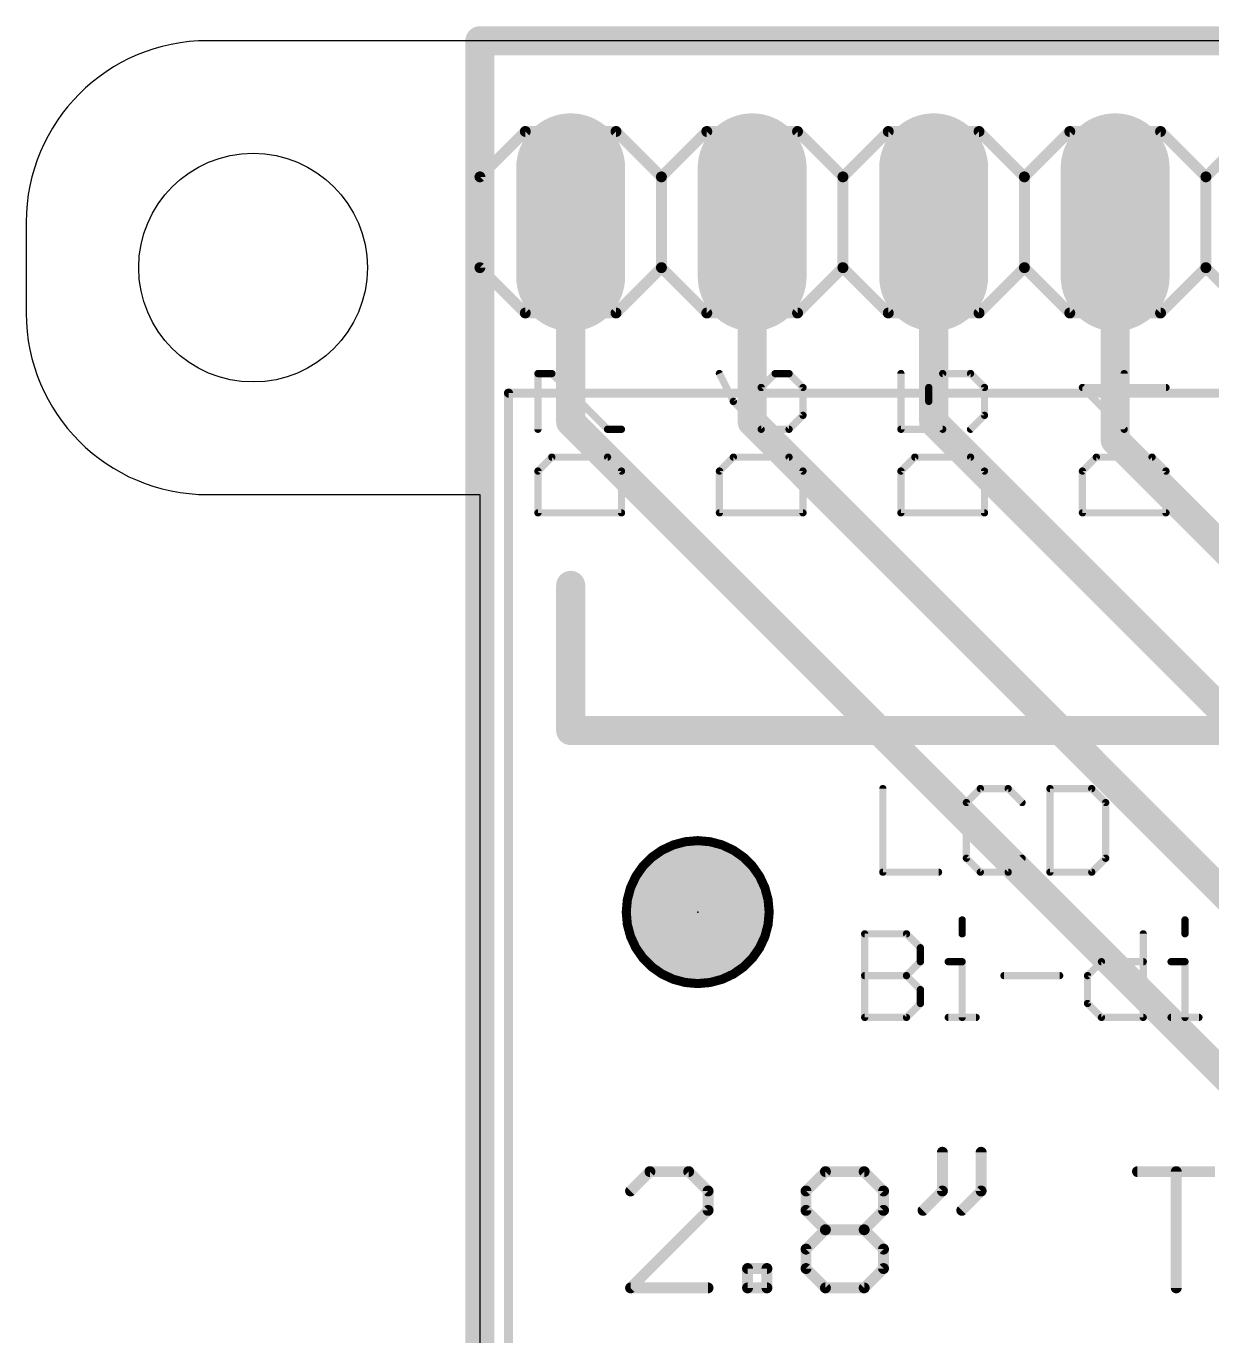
# Model space of a CAD drawing. Extents: x -31.8 to 31.8, y -40.8 to 40.8.
# Drawn here: x -31.75 to -15.16, y 22.52 to 40.84 of the extents above; entities that cross this region are included whole.
import ezdxf

# ---------------------------------------------------------------- set-up
doc = ezdxf.new("R2010")
doc.units = 0
for name, color, linetype in [('1', 12, 'CONTINUOUS'), ('17', 110, 'CONTINUOUS'), ('20', 53, 'CONTINUOUS'), ('21', 253, 'CONTINUOUS'), ('22', 253, 'CONTINUOUS'), ('23', 53, 'CONTINUOUS'), ('41', 12, 'CONTINUOUS'), ('51', 253, 'CONTINUOUS')]:
    doc.layers.add(name, color=color, linetype=linetype)

# ---------------------------------------------------------------- blocks, each defined once
blk = doc.blocks.new('RECT')
blk.add_solid([(-0.5, -0.5), (0.5, -0.5), (-0.5, 0.5), (0.5, 0.5)])
blk = doc.blocks.new('LONGP100')
at = {"const_width": 1}
blk.add_lwpolyline([(-0.5, 0), (0.5, 0)], dxfattribs=at)
at = {"const_width": 0.5}
for points in [[(-0.5, 0.25, 1), (-0.5, -0.25)], [(0.5, -0.25, 1), (0.5, 0.25)]]:
    blk.add_lwpolyline(points, format="xyb", dxfattribs=at)
blk = doc.blocks.new('PIE')
at = {"const_width": 0.5}
blk.add_lwpolyline([(0, -0.25, 1), (0, 0.25, 1), (0, -0.25)], format="xyb", dxfattribs=at)

msp = doc.modelspace()

# ---------------------------------------------------------------- linework, layer by layer
at = {"layer": '1', "const_width": 0.4064}
for points in [[(-25.4, 40.64), (-25.4, -40.64)], [(25.4, 40.64), (-25.4, 40.64)], [(-24.384, 38.1), (-24.13, 38.1)], [(-24.13, 37.846), (-24.384, 38.1)], [(-21.59, 35.306), (-21.59, 38.1)], [(-19.05, 35.306), (-19.05, 38.1)], [(-16.51, 35.052), (-16.51, 38.1)], [(-24.13, 35.306), (-24.13, 37.846)], [(-11.557, 22.733), (-24.13, 35.306)], [(-10.287, 24.003), (-21.59, 35.306)], [(-9.017, 25.273), (-19.05, 35.306)], [(-7.747, 26.289), (-16.51, 35.052)]]:
    msp.add_lwpolyline(points, dxfattribs=at)
at = {"layer": '1', "const_width": 0.2032}
for points in [[(-25.2984, 40.64, 1), (-25.5016, 40.64)], [(-25.4, 40.7416, 1), (-25.4, 40.5384)], [(-24.384, 38.2016, 1), (-24.384, 37.9984)], [(-24.3122, 38.1718, 1), (-24.4558, 38.0282)], [(-24.13, 37.9984, 1), (-24.13, 38.2016)], [(-21.4884, 38.1, 1), (-21.6916, 38.1)], [(-18.9484, 38.1, 1), (-19.1516, 38.1)], [(-16.4084, 38.1, 1), (-16.6116, 38.1)], [(-24.0284, 37.846, 1), (-24.2316, 37.846)], [(-24.2018, 37.7742, 1), (-24.0582, 37.9178)], [(-24.2316, 35.306, 1), (-24.0284, 35.306)], [(-24.0582, 35.3778, 1), (-24.2018, 35.2342)], [(-21.6916, 35.306, 1), (-21.4884, 35.306)], [(-21.5182, 35.3778, 1), (-21.6618, 35.2342)], [(-19.1516, 35.306, 1), (-18.9484, 35.306)], [(-18.9782, 35.3778, 1), (-19.1218, 35.2342)], [(-16.4382, 35.1238, 1), (-16.5818, 34.9802)], [(-16.6116, 35.052, 1), (-16.4084, 35.052)]]:
    msp.add_lwpolyline(points, format="xyb", dxfattribs=at)
at = {"layer": '20'}
for p, q in [((29.21, 40.64), (-29.21, 40.64)), ((-31.75, 38.1), (-31.75, 36.83)), ((-29.21, 34.29), (-25.4, 34.29)), ((-25.4, 34.29), (-25.4, -34.29))]:
    msp.add_line(p, q, dxfattribs=at)
msp.add_circle((-28.575, 37.465), 1.6, dxfattribs=at)
for centre, start, end in [((-29.21, 38.1), 90, 180), ((-29.21, 36.83), 180, 270)]:
    msp.add_arc(centre, 2.54, start, end, dxfattribs=at)
at = {"layer": '21'}
for points, const_width in [([(-25.4, 38.735), (-24.765, 39.37)], 0.1524), ([(-24.765, 39.37), (-23.495, 39.37)], 0.1524), ([(-22.86, 38.735), (-23.495, 39.37)], 0.1524), ([(-22.86, 38.735), (-22.225, 39.37)], 0.1524), ([(-22.225, 39.37), (-20.955, 39.37)], 0.1524), ([(-20.32, 38.735), (-20.955, 39.37)], 0.1524), ([(-20.32, 38.735), (-19.685, 39.37)], 0.1524), ([(-19.685, 39.37), (-18.415, 39.37)], 0.1524), ([(-18.415, 39.37), (-17.78, 38.735)], 0.1524), ([(-17.78, 38.735), (-17.145, 39.37)], 0.1524), ([(-17.145, 39.37), (-15.875, 39.37)], 0.1524), ([(-15.875, 39.37), (-15.24, 38.735)], 0.1524), ([(-15.24, 38.735), (-14.605, 39.37)], 0.1524), ([(-25.4, 37.465), (-25.4, 38.735)], 0.1524), ([(-22.86, 37.465), (-22.86, 38.735)], 0.1524), ([(-20.32, 37.465), (-20.32, 38.735)], 0.1524), ([(-17.78, 37.465), (-17.78, 38.735)], 0.1524), ([(-15.24, 37.465), (-15.24, 38.735)], 0.1524), ([(-24.765, 36.83), (-25.4, 37.465)], 0.1524), ([(-23.495, 36.83), (-22.86, 37.465)], 0.1524), ([(-22.225, 36.83), (-22.86, 37.465)], 0.1524), ([(-20.955, 36.83), (-20.32, 37.465)], 0.1524), ([(-19.685, 36.83), (-20.32, 37.465)], 0.1524), ([(-17.78, 37.465), (-18.415, 36.83)], 0.1524), ([(-17.145, 36.83), (-17.78, 37.465)], 0.1524), ([(-15.24, 37.465), (-15.875, 36.83)], 0.1524), ([(-14.605, 36.83), (-15.24, 37.465)], 0.1524), ([(-23.495, 36.83), (-24.765, 36.83)], 0.1524), ([(-20.955, 36.83), (-22.225, 36.83)], 0.1524), ([(-18.415, 36.83), (-19.685, 36.83)], 0.1524), ([(-15.875, 36.83), (-17.145, 36.83)], 0.1524), ([(-24.5882, 35.2034), (-24.5882, 35.983)], 0.1016), ([(-24.5882, 35.983), (-24.3933, 35.983)], 0.1016), ([(-24.3933, 35.983), (-23.6137, 35.2034)], 0.1016), ([(-22.0482, 35.983), (-21.8533, 35.5932)], 0.1016), ([(-21.2686, 35.983), (-21.4635, 35.7881)], 0.1016), ([(-21.0737, 35.983), (-21.2686, 35.983)], 0.1016), ([(-20.8788, 35.7881), (-21.0737, 35.983)], 0.1016), ([(-19.5082, 35.983), (-19.5082, 35.2034)], 0.1016), ([(-19.1184, 35.7881), (-18.9235, 35.983)], 0.1016), ([(-18.9235, 35.983), (-18.5337, 35.983)], 0.1016), ([(-18.5337, 35.983), (-18.3388, 35.7881)], 0.1016), ([(-16.3835, 35.2034), (-16.3835, 35.983)], 0.1016), ([(-21.4635, 35.7881), (-21.4635, 35.2034)], 0.1016), ([(-20.8788, 35.3983), (-20.8788, 35.7881)], 0.1016), ([(-19.1184, 35.5932), (-19.1184, 35.7881)], 0.1016), ([(-18.3388, 35.7881), (-18.3388, 35.3983)], 0.1016), ([(-15.7988, 35.7881), (-16.9682, 35.7881)], 0.1016), ([(-16.9682, 35.7881), (-16.3835, 35.2034)], 0.1016), ([(-21.8533, 35.5932), (-21.4635, 35.2034)], 0.1016), ([(-18.9235, 35.2034), (-19.1184, 35.5932)], 0.1016), ([(-21.0737, 35.2034), (-20.8788, 35.3983)], 0.1016), ([(-18.3388, 35.3983), (-18.5337, 35.2034)], 0.1016), ([(-23.6137, 35.2034), (-23.4188, 35.2034)], 0.1016), ([(-21.4635, 35.2034), (-21.0737, 35.2034)], 0.1016), ([(-19.5082, 35.2034), (-18.9235, 35.2034)], 0.1016), ([(-24.3933, 34.8136), (-24.5882, 34.6187)], 0.1016), ([(-23.6137, 34.8136), (-24.3933, 34.8136)], 0.1016), ([(-23.4188, 34.6187), (-23.6137, 34.8136)], 0.1016), ([(-21.8533, 34.8136), (-22.0482, 34.6187)], 0.1016), ([(-21.0737, 34.8136), (-21.8533, 34.8136)], 0.1016), ([(-20.8788, 34.6187), (-21.0737, 34.8136)], 0.1016), ([(-19.3133, 34.8136), (-19.5082, 34.6187)], 0.1016), ([(-18.5337, 34.8136), (-19.3133, 34.8136)], 0.1016), ([(-18.3388, 34.6187), (-18.5337, 34.8136)], 0.1016), ([(-16.7733, 34.8136), (-16.9682, 34.6187)], 0.1016), ([(-15.9937, 34.8136), (-16.7733, 34.8136)], 0.1016), ([(-15.7988, 34.6187), (-15.9937, 34.8136)], 0.1016), ([(-24.5882, 34.6187), (-24.5882, 34.034)], 0.1016), ([(-23.4188, 34.034), (-23.4188, 34.6187)], 0.1016), ([(-22.0482, 34.6187), (-22.0482, 34.034)], 0.1016), ([(-20.8788, 34.034), (-20.8788, 34.6187)], 0.1016), ([(-19.5082, 34.6187), (-19.5082, 34.034)], 0.1016), ([(-18.3388, 34.034), (-18.3388, 34.6187)], 0.1016), ([(-16.9682, 34.6187), (-16.9682, 34.034)], 0.1016), ([(-15.7988, 34.034), (-15.7988, 34.6187)], 0.1016), ([(-24.5882, 34.034), (-23.4188, 34.034)], 0.1016), ([(-22.0482, 34.034), (-20.8788, 34.034)], 0.1016), ([(-19.5082, 34.034), (-18.3388, 34.034)], 0.1016), ([(-16.9682, 34.034), (-15.7988, 34.034)], 0.1016), ([(-24.13, 33.02), (-24.13, 30.988)], 0.4064), ([(-24.13, 30.988), (-6.096, 30.988)], 0.4064), ([(-19.7612, 30.1762), (-19.7612, 29.0068)], 0.1016), ([(-18.3969, 30.1762), (-18.5918, 29.9813)], 0.1016), ([(-18.0071, 30.1762), (-18.3969, 30.1762)], 0.1016), ([(-17.8122, 29.9813), (-18.0071, 30.1762)], 0.1016), ([(-17.4224, 30.1762), (-17.4224, 29.0068)], 0.1016), ([(-16.8377, 30.1762), (-17.4224, 30.1762)], 0.1016), ([(-16.6428, 29.9813), (-16.8377, 30.1762)], 0.1016), ([(-18.5918, 29.9813), (-18.5918, 29.2017)], 0.1016), ([(-16.6428, 29.2017), (-16.6428, 29.9813)], 0.1016), ([(-18.5918, 29.2017), (-18.3969, 29.0068)], 0.1016), ([(-18.0071, 29.0068), (-17.8122, 29.2017)], 0.1016), ([(-16.8377, 29.0068), (-16.6428, 29.2017)], 0.1016), ([(-19.7612, 29.0068), (-18.9816, 29.0068)], 0.1016), ([(-18.3969, 29.0068), (-18.0071, 29.0068)], 0.1016), ([(-17.4224, 29.0068), (-16.8377, 29.0068)], 0.1016), ([(-18.6509, 28.3391), (-18.6509, 28.1442)], 0.1016), ([(-15.5325, 28.3391), (-15.5325, 28.1442)], 0.1016), ([(-20.0152, 26.9748), (-20.0152, 28.1442)], 0.1016), ([(-20.0152, 28.1442), (-19.4305, 28.1442)], 0.1016), ([(-19.4305, 28.1442), (-19.2356, 27.9493)], 0.1016), ([(-16.1172, 28.1442), (-16.1172, 26.9748)], 0.1016), ([(-19.2356, 27.9493), (-19.2356, 27.7544)], 0.1016), ([(-19.2356, 27.7544), (-19.4305, 27.5595)], 0.1016), ([(-18.8458, 27.7544), (-18.6509, 27.7544)], 0.1016), ([(-18.6509, 27.7544), (-18.6509, 26.9748)], 0.1016), ([(-16.8968, 27.5595), (-16.7019, 27.7544)], 0.1016), ([(-16.7019, 27.7544), (-16.1172, 27.7544)], 0.1016), ([(-15.7274, 27.7544), (-15.5325, 27.7544)], 0.1016), ([(-15.5325, 27.7544), (-15.5325, 26.9748)], 0.1016), ([(-20.0152, 27.5595), (-19.4305, 27.5595)], 0.1016), ([(-19.4305, 27.5595), (-19.2356, 27.3646)], 0.1016), ([(-18.0662, 27.5595), (-17.2866, 27.5595)], 0.1016), ([(-16.8968, 27.1697), (-16.8968, 27.5595)], 0.1016), ([(-19.2356, 27.3646), (-19.2356, 27.1697)], 0.1016), ([(-19.2356, 27.1697), (-19.4305, 26.9748)], 0.1016), ([(-16.7019, 26.9748), (-16.8968, 27.1697)], 0.1016), ([(-19.4305, 26.9748), (-20.0152, 26.9748)], 0.1016), ([(-18.8458, 26.9748), (-18.456, 26.9748)], 0.1016), ([(-16.1172, 26.9748), (-16.7019, 26.9748)], 0.1016), ([(-15.7274, 26.9748), (-15.3376, 26.9748)], 0.1016), ([(-18.9277, 25.0884), (-18.9277, 24.546)], 0.1524), ([(-18.3854, 25.0884), (-18.3854, 24.546)], 0.1524), ([(-23.0206, 24.8172), (-23.2918, 24.546)], 0.1524), ([(-22.4783, 24.8172), (-23.0206, 24.8172)], 0.1524), ([(-22.2071, 24.546), (-22.4783, 24.8172)], 0.1524), ([(-20.8361, 24.546), (-20.5649, 24.8172)], 0.1524), ([(-20.5649, 24.8172), (-20.0226, 24.8172)], 0.1524), ([(-20.0226, 24.8172), (-19.7514, 24.546)], 0.1524), ([(-16.1975, 24.8172), (-15.1128, 24.8172)], 0.1524), ([(-15.6551, 23.1902), (-15.6551, 24.8172)], 0.1524), ([(-22.2071, 24.2749), (-22.2071, 24.546)], 0.1524), ([(-20.8361, 24.2749), (-20.8361, 24.546)], 0.1524), ([(-19.7514, 24.546), (-19.7514, 24.2749)], 0.1524), ([(-18.9277, 24.546), (-19.1989, 24.2749)], 0.1524), ([(-18.3854, 24.546), (-18.6566, 24.2749)], 0.1524), ([(-23.2918, 23.1902), (-22.2071, 24.2749)], 0.1524), ([(-20.5649, 24.0037), (-20.8361, 24.2749)], 0.1524), ([(-19.7514, 24.2749), (-20.0226, 24.0037)], 0.1524), ([(-20.8361, 23.7325), (-20.5649, 24.0037)], 0.1524), ([(-20.5649, 24.0037), (-20.0226, 24.0037)], 0.1524), ([(-20.0226, 24.0037), (-19.7514, 23.7325)], 0.1524), ([(-20.8361, 23.4614), (-20.8361, 23.7325)], 0.1524), ([(-19.7514, 23.7325), (-19.7514, 23.4614)], 0.1524), ([(-21.6546, 23.1902), (-21.6546, 23.4614)], 0.1524), ([(-21.6546, 23.4614), (-21.3835, 23.4614)], 0.1524), ([(-21.3835, 23.4614), (-21.3835, 23.1902)], 0.1524), ([(-20.5649, 23.1902), (-20.8361, 23.4614)], 0.1524), ([(-19.7514, 23.4614), (-20.0226, 23.1902)], 0.1524), ([(-22.2071, 23.1902), (-23.2918, 23.1902)], 0.1524), ([(-21.3835, 23.1902), (-21.6546, 23.1902)], 0.1524), ([(-20.0226, 23.1902), (-20.5649, 23.1902)], 0.1524)]:
    msp.add_lwpolyline(points, dxfattribs=dict(at, const_width=const_width))
for points, const_width in [([(-24.765, 39.4081, 1), (-24.765, 39.3319)], 0.0762), ([(-24.7381, 39.3431, 1), (-24.7919, 39.3969)], 0.0762), ([(-23.4681, 39.3969, 1), (-23.5219, 39.3431)], 0.0762), ([(-23.495, 39.3319, 1), (-23.495, 39.4081)], 0.0762), ([(-22.225, 39.4081, 1), (-22.225, 39.3319)], 0.0762), ([(-22.1981, 39.3431, 1), (-22.2519, 39.3969)], 0.0762), ([(-20.9281, 39.3969, 1), (-20.9819, 39.3431)], 0.0762), ([(-20.955, 39.3319, 1), (-20.955, 39.4081)], 0.0762), ([(-19.685, 39.4081, 1), (-19.685, 39.3319)], 0.0762), ([(-19.6581, 39.3431, 1), (-19.7119, 39.3969)], 0.0762), ([(-18.3881, 39.3969, 1), (-18.4419, 39.3431)], 0.0762), ([(-18.415, 39.3319, 1), (-18.415, 39.4081)], 0.0762), ([(-17.145, 39.4081, 1), (-17.145, 39.3319)], 0.0762), ([(-17.1181, 39.3431, 1), (-17.1719, 39.3969)], 0.0762), ([(-15.8481, 39.3969, 1), (-15.9019, 39.3431)], 0.0762), ([(-15.875, 39.3319, 1), (-15.875, 39.4081)], 0.0762), ([(-25.3619, 38.735, 1), (-25.4381, 38.735)], 0.0762), ([(-25.4269, 38.7619, 1), (-25.3731, 38.7081)], 0.0762), ([(-22.8219, 38.735, 1), (-22.8981, 38.735)], 0.0762), ([(-22.8869, 38.7619, 1), (-22.8331, 38.7081)], 0.0762), ([(-22.8869, 38.7081, 1), (-22.8331, 38.7619)], 0.0762), ([(-20.2819, 38.735, 1), (-20.3581, 38.735)], 0.0762), ([(-20.3469, 38.7619, 1), (-20.2931, 38.7081)], 0.0762), ([(-20.3469, 38.7081, 1), (-20.2931, 38.7619)], 0.0762), ([(-17.7419, 38.735, 1), (-17.8181, 38.735)], 0.0762), ([(-17.8069, 38.7619, 1), (-17.7531, 38.7081)], 0.0762), ([(-17.8069, 38.7081, 1), (-17.7531, 38.7619)], 0.0762), ([(-15.2019, 38.735, 1), (-15.2781, 38.735)], 0.0762), ([(-15.2669, 38.7619, 1), (-15.2131, 38.7081)], 0.0762), ([(-15.2669, 38.7081, 1), (-15.2131, 38.7619)], 0.0762), ([(-25.4381, 37.465, 1), (-25.3619, 37.465)], 0.0762), ([(-25.3731, 37.4919, 1), (-25.4269, 37.4381)], 0.0762), ([(-22.8981, 37.465, 1), (-22.8219, 37.465)], 0.0762), ([(-22.8331, 37.4919, 1), (-22.8869, 37.4381)], 0.0762), ([(-22.8331, 37.4381, 1), (-22.8869, 37.4919)], 0.0762), ([(-20.3581, 37.465, 1), (-20.2819, 37.465)], 0.0762), ([(-20.2931, 37.4919, 1), (-20.3469, 37.4381)], 0.0762), ([(-20.2931, 37.4381, 1), (-20.3469, 37.4919)], 0.0762), ([(-17.8181, 37.465, 1), (-17.7419, 37.465)], 0.0762), ([(-17.7531, 37.4919, 1), (-17.8069, 37.4381)], 0.0762), ([(-17.7531, 37.4381, 1), (-17.8069, 37.4919)], 0.0762), ([(-15.2781, 37.465, 1), (-15.2019, 37.465)], 0.0762), ([(-15.2131, 37.4919, 1), (-15.2669, 37.4381)], 0.0762), ([(-15.2131, 37.4381, 1), (-15.2669, 37.4919)], 0.0762), ([(-24.765, 36.8681, 1), (-24.765, 36.7919)], 0.0762), ([(-24.7919, 36.8031, 1), (-24.7381, 36.8569)], 0.0762), ([(-23.5219, 36.8569, 1), (-23.4681, 36.8031)], 0.0762), ([(-23.495, 36.7919, 1), (-23.495, 36.8681)], 0.0762), ([(-22.225, 36.8681, 1), (-22.225, 36.7919)], 0.0762), ([(-22.2519, 36.8031, 1), (-22.1981, 36.8569)], 0.0762), ([(-20.9819, 36.8569, 1), (-20.9281, 36.8031)], 0.0762), ([(-20.955, 36.7919, 1), (-20.955, 36.8681)], 0.0762), ([(-19.685, 36.8681, 1), (-19.685, 36.7919)], 0.0762), ([(-19.7119, 36.8031, 1), (-19.6581, 36.8569)], 0.0762), ([(-18.4419, 36.8569, 1), (-18.3881, 36.8031)], 0.0762), ([(-18.415, 36.7919, 1), (-18.415, 36.8681)], 0.0762), ([(-17.145, 36.8681, 1), (-17.145, 36.7919)], 0.0762), ([(-17.1719, 36.8031, 1), (-17.1181, 36.8569)], 0.0762), ([(-15.9019, 36.8569, 1), (-15.8481, 36.8031)], 0.0762), ([(-15.875, 36.7919, 1), (-15.875, 36.8681)], 0.0762), ([(-24.5628, 35.983, 1), (-24.6136, 35.983)], 0.0508), ([(-24.5882, 36.0084, 1), (-24.5882, 35.9576)], 0.0508), ([(-24.3753, 36.001, 1), (-24.4113, 35.965)], 0.0508), ([(-24.3933, 35.9576, 1), (-24.3933, 36.0084)], 0.0508), ([(-22.0255, 35.9944, 1), (-22.0709, 35.9716)], 0.0508), ([(-21.2686, 36.0084, 1), (-21.2686, 35.9576)], 0.0508), ([(-21.2506, 35.965, 1), (-21.2866, 36.001)], 0.0508), ([(-21.0557, 36.001, 1), (-21.0917, 35.965)], 0.0508), ([(-21.0737, 35.9576, 1), (-21.0737, 36.0084)], 0.0508), ([(-19.4828, 35.983, 1), (-19.5336, 35.983)], 0.0508), ([(-18.9235, 36.0084, 1), (-18.9235, 35.9576)], 0.0508), ([(-18.9055, 35.965, 1), (-18.9415, 36.001)], 0.0508), ([(-18.5157, 36.001, 1), (-18.5517, 35.965)], 0.0508), ([(-18.5337, 35.9576, 1), (-18.5337, 36.0084)], 0.0508), ([(-16.3581, 35.983, 1), (-16.4089, 35.983)], 0.0508), ([(-21.4815, 35.8061, 1), (-21.4455, 35.7701)], 0.0508), ([(-21.4381, 35.7881, 1), (-21.4889, 35.7881)], 0.0508), ([(-20.8534, 35.7881, 1), (-20.9042, 35.7881)], 0.0508), ([(-20.8968, 35.7701, 1), (-20.8608, 35.8061)], 0.0508), ([(-19.1364, 35.8061, 1), (-19.1004, 35.7701)], 0.0508), ([(-19.093, 35.7881, 1), (-19.1438, 35.7881)], 0.0508), ([(-18.3134, 35.7881, 1), (-18.3642, 35.7881)], 0.0508), ([(-18.3568, 35.7701, 1), (-18.3208, 35.8061)], 0.0508), ([(-16.9502, 35.8061, 1), (-16.9862, 35.7701)], 0.0508), ([(-16.9682, 35.8135, 1), (-16.9682, 35.7627)], 0.0508), ([(-15.7988, 35.7627, 1), (-15.7988, 35.8135)], 0.0508), ([(-21.8353, 35.6112, 1), (-21.8713, 35.5752)], 0.0508), ([(-21.876, 35.5818, 1), (-21.8306, 35.6046)], 0.0508), ([(-19.0957, 35.6046, 1), (-19.1411, 35.5818)], 0.0508), ([(-19.1438, 35.5932, 1), (-19.093, 35.5932)], 0.0508), ([(-20.9042, 35.3983, 1), (-20.8534, 35.3983)], 0.0508), ([(-20.8608, 35.3803, 1), (-20.8968, 35.4163)], 0.0508), ([(-18.3642, 35.3983, 1), (-18.3134, 35.3983)], 0.0508), ([(-18.3208, 35.3803, 1), (-18.3568, 35.4163)], 0.0508), ([(-24.6136, 35.2034, 1), (-24.5628, 35.2034)], 0.0508), ([(-23.6137, 35.2288, 1), (-23.6137, 35.178)], 0.0508), ([(-23.6317, 35.1854, 1), (-23.5957, 35.2214)], 0.0508), ([(-23.4188, 35.178, 1), (-23.4188, 35.2288)], 0.0508), ([(-21.4635, 35.2288, 1), (-21.4635, 35.178)], 0.0508), ([(-21.4889, 35.2034, 1), (-21.4381, 35.2034)], 0.0508), ([(-21.4815, 35.1854, 1), (-21.4455, 35.2214)], 0.0508), ([(-21.0917, 35.2214, 1), (-21.0557, 35.1854)], 0.0508), ([(-21.0737, 35.178, 1), (-21.0737, 35.2288)], 0.0508), ([(-19.5082, 35.2288, 1), (-19.5082, 35.178)], 0.0508), ([(-19.5336, 35.2034, 1), (-19.4828, 35.2034)], 0.0508), ([(-18.9462, 35.192, 1), (-18.9008, 35.2148)], 0.0508), ([(-18.9235, 35.178, 1), (-18.9235, 35.2288)], 0.0508), ([(-18.5517, 35.2214, 1), (-18.5157, 35.1854)], 0.0508), ([(-16.4089, 35.2034, 1), (-16.3581, 35.2034)], 0.0508), ([(-16.4015, 35.1854, 1), (-16.3655, 35.2214)], 0.0508), ([(-24.3933, 34.839, 1), (-24.3933, 34.7882)], 0.0508), ([(-24.3753, 34.7956, 1), (-24.4113, 34.8316)], 0.0508), ([(-23.5957, 34.8316, 1), (-23.6317, 34.7956)], 0.0508), ([(-23.6137, 34.7882, 1), (-23.6137, 34.839)], 0.0508), ([(-21.8533, 34.839, 1), (-21.8533, 34.7882)], 0.0508), ([(-21.8353, 34.7956, 1), (-21.8713, 34.8316)], 0.0508), ([(-21.0557, 34.8316, 1), (-21.0917, 34.7956)], 0.0508), ([(-21.0737, 34.7882, 1), (-21.0737, 34.839)], 0.0508), ([(-19.3133, 34.839, 1), (-19.3133, 34.7882)], 0.0508), ([(-19.2953, 34.7956, 1), (-19.3313, 34.8316)], 0.0508), ([(-18.5157, 34.8316, 1), (-18.5517, 34.7956)], 0.0508), ([(-18.5337, 34.7882, 1), (-18.5337, 34.839)], 0.0508), ([(-16.7733, 34.839, 1), (-16.7733, 34.7882)], 0.0508), ([(-16.7553, 34.7956, 1), (-16.7913, 34.8316)], 0.0508), ([(-15.9757, 34.8316, 1), (-16.0117, 34.7956)], 0.0508), ([(-15.9937, 34.7882, 1), (-15.9937, 34.839)], 0.0508), ([(-24.6062, 34.6367, 1), (-24.5702, 34.6007)], 0.0508), ([(-24.5628, 34.6187, 1), (-24.6136, 34.6187)], 0.0508), ([(-23.3934, 34.6187, 1), (-23.4442, 34.6187)], 0.0508), ([(-23.4368, 34.6007, 1), (-23.4008, 34.6367)], 0.0508), ([(-22.0662, 34.6367, 1), (-22.0302, 34.6007)], 0.0508), ([(-22.0228, 34.6187, 1), (-22.0736, 34.6187)], 0.0508), ([(-20.8534, 34.6187, 1), (-20.9042, 34.6187)], 0.0508), ([(-20.8968, 34.6007, 1), (-20.8608, 34.6367)], 0.0508), ([(-19.5262, 34.6367, 1), (-19.4902, 34.6007)], 0.0508), ([(-19.4828, 34.6187, 1), (-19.5336, 34.6187)], 0.0508), ([(-18.3134, 34.6187, 1), (-18.3642, 34.6187)], 0.0508), ([(-18.3568, 34.6007, 1), (-18.3208, 34.6367)], 0.0508), ([(-16.9862, 34.6367, 1), (-16.9502, 34.6007)], 0.0508), ([(-16.9428, 34.6187, 1), (-16.9936, 34.6187)], 0.0508), ([(-15.7734, 34.6187, 1), (-15.8242, 34.6187)], 0.0508), ([(-15.8168, 34.6007, 1), (-15.7808, 34.6367)], 0.0508), ([(-24.5882, 34.0594, 1), (-24.5882, 34.0086)], 0.0508), ([(-23.4188, 34.0086, 1), (-23.4188, 34.0594)], 0.0508), ([(-22.0482, 34.0594, 1), (-22.0482, 34.0086)], 0.0508), ([(-20.8788, 34.0086, 1), (-20.8788, 34.0594)], 0.0508), ([(-19.5082, 34.0594, 1), (-19.5082, 34.0086)], 0.0508), ([(-18.3388, 34.0086, 1), (-18.3388, 34.0594)], 0.0508), ([(-16.9682, 34.0594, 1), (-16.9682, 34.0086)], 0.0508), ([(-15.7988, 34.0086, 1), (-15.7988, 34.0594)], 0.0508), ([(-24.6136, 34.034, 1), (-24.5628, 34.034)], 0.0508), ([(-23.4442, 34.034, 1), (-23.3934, 34.034)], 0.0508), ([(-22.0736, 34.034, 1), (-22.0228, 34.034)], 0.0508), ([(-20.9042, 34.034, 1), (-20.8534, 34.034)], 0.0508), ([(-19.5336, 34.034, 1), (-19.4828, 34.034)], 0.0508), ([(-18.3642, 34.034, 1), (-18.3134, 34.034)], 0.0508), ([(-16.9936, 34.034, 1), (-16.9428, 34.034)], 0.0508), ([(-15.8242, 34.034, 1), (-15.7734, 34.034)], 0.0508), ([(-24.0284, 33.02, 1), (-24.2316, 33.02)], 0.2032), ([(-24.13, 31.0896, 1), (-24.13, 30.8864)], 0.2032), ([(-24.2316, 30.988, 1), (-24.0284, 30.988)], 0.2032), ([(-19.7358, 30.1762, 1), (-19.7866, 30.1762)], 0.0508), ([(-18.3969, 30.2016, 1), (-18.3969, 30.1508)], 0.0508), ([(-18.3789, 30.1582, 1), (-18.4149, 30.1942)], 0.0508), ([(-17.9891, 30.1942, 1), (-18.0251, 30.1582)], 0.0508), ([(-18.0071, 30.1508, 1), (-18.0071, 30.2016)], 0.0508), ([(-17.397, 30.1762, 1), (-17.4478, 30.1762)], 0.0508), ([(-17.4224, 30.2016, 1), (-17.4224, 30.1508)], 0.0508), ([(-16.8197, 30.1942, 1), (-16.8557, 30.1582)], 0.0508), ([(-16.8377, 30.1508, 1), (-16.8377, 30.2016)], 0.0508), ([(-18.6098, 29.9993, 1), (-18.5738, 29.9633)], 0.0508), ([(-18.5664, 29.9813, 1), (-18.6172, 29.9813)], 0.0508), ([(-17.8302, 29.9633, 1), (-17.7942, 29.9993)], 0.0508), ([(-16.6174, 29.9813, 1), (-16.6682, 29.9813)], 0.0508), ([(-16.6608, 29.9633, 1), (-16.6248, 29.9993)], 0.0508), ([(-18.5738, 29.2197, 1), (-18.6098, 29.1837)], 0.0508), ([(-18.6172, 29.2017, 1), (-18.5664, 29.2017)], 0.0508), ([(-17.7942, 29.1837, 1), (-17.8302, 29.2197)], 0.0508), ([(-16.6682, 29.2017, 1), (-16.6174, 29.2017)], 0.0508), ([(-16.6248, 29.1837, 1), (-16.6608, 29.2197)], 0.0508), ([(-19.7612, 29.0322, 1), (-19.7612, 28.9814)], 0.0508), ([(-19.7866, 29.0068, 1), (-19.7358, 29.0068)], 0.0508), ([(-18.9816, 28.9814, 1), (-18.9816, 29.0322)], 0.0508), ([(-18.3969, 29.0322, 1), (-18.3969, 28.9814)], 0.0508), ([(-18.4149, 28.9888, 1), (-18.3789, 29.0248)], 0.0508), ([(-18.0251, 29.0248, 1), (-17.9891, 28.9888)], 0.0508), ([(-18.0071, 28.9814, 1), (-18.0071, 29.0322)], 0.0508), ([(-17.4224, 29.0322, 1), (-17.4224, 28.9814)], 0.0508), ([(-17.4478, 29.0068, 1), (-17.397, 29.0068)], 0.0508), ([(-16.8557, 29.0248, 1), (-16.8197, 28.9888)], 0.0508), ([(-16.8377, 28.9814, 1), (-16.8377, 29.0322)], 0.0508), ([(-18.6255, 28.3391, 1), (-18.6763, 28.3391)], 0.0508), ([(-15.5071, 28.3391, 1), (-15.5579, 28.3391)], 0.0508), ([(-19.9898, 28.1442, 1), (-20.0406, 28.1442)], 0.0508), ([(-20.0152, 28.1696, 1), (-20.0152, 28.1188)], 0.0508), ([(-19.4125, 28.1622, 1), (-19.4485, 28.1262)], 0.0508), ([(-19.4305, 28.1188, 1), (-19.4305, 28.1696)], 0.0508), ([(-18.6763, 28.1442, 1), (-18.6255, 28.1442)], 0.0508), ([(-16.0918, 28.1442, 1), (-16.1426, 28.1442)], 0.0508), ([(-15.5579, 28.1442, 1), (-15.5071, 28.1442)], 0.0508), ([(-19.2102, 27.9493, 1), (-19.261, 27.9493)], 0.0508), ([(-19.2536, 27.9313, 1), (-19.2176, 27.9673)], 0.0508), ([(-19.261, 27.7544, 1), (-19.2102, 27.7544)], 0.0508), ([(-19.2176, 27.7364, 1), (-19.2536, 27.7724)], 0.0508), ([(-18.8458, 27.7798, 1), (-18.8458, 27.729)], 0.0508), ([(-18.6255, 27.7544, 1), (-18.6763, 27.7544)], 0.0508), ([(-18.6509, 27.729, 1), (-18.6509, 27.7798)], 0.0508), ([(-16.7019, 27.7798, 1), (-16.7019, 27.729)], 0.0508), ([(-16.684, 27.7364, 1), (-16.7199, 27.7724)], 0.0508), ([(-16.1172, 27.729, 1), (-16.1172, 27.7798)], 0.0508), ([(-15.7274, 27.7798, 1), (-15.7274, 27.729)], 0.0508), ([(-15.5071, 27.7544, 1), (-15.5579, 27.7544)], 0.0508), ([(-15.5325, 27.729, 1), (-15.5325, 27.7798)], 0.0508), ([(-20.0152, 27.5849, 1), (-20.0152, 27.5341)], 0.0508), ([(-19.4125, 27.5775, 1), (-19.4485, 27.5415)], 0.0508), ([(-19.4485, 27.5775, 1), (-19.4125, 27.5415)], 0.0508), ([(-19.4305, 27.5341, 1), (-19.4305, 27.5849)], 0.0508), ([(-18.0662, 27.5849, 1), (-18.0662, 27.5341)], 0.0508), ([(-17.2866, 27.5341, 1), (-17.2866, 27.5849)], 0.0508), ([(-16.9148, 27.5775, 1), (-16.8788, 27.5415)], 0.0508), ([(-16.8714, 27.5595, 1), (-16.9222, 27.5595)], 0.0508), ([(-19.2102, 27.3646, 1), (-19.261, 27.3646)], 0.0508), ([(-19.2536, 27.3466, 1), (-19.2176, 27.3826)], 0.0508), ([(-19.261, 27.1697, 1), (-19.2102, 27.1697)], 0.0508), ([(-19.2176, 27.1517, 1), (-19.2536, 27.1877)], 0.0508), ([(-16.8788, 27.1877, 1), (-16.9148, 27.1517)], 0.0508), ([(-16.9222, 27.1697, 1), (-16.8714, 27.1697)], 0.0508), ([(-20.0152, 27.0002, 1), (-20.0152, 26.9494)], 0.0508), ([(-20.0406, 26.9748, 1), (-19.9898, 26.9748)], 0.0508), ([(-19.4485, 26.9928, 1), (-19.4125, 26.9568)], 0.0508), ([(-19.4305, 26.9494, 1), (-19.4305, 27.0002)], 0.0508), ([(-18.8458, 27.0002, 1), (-18.8458, 26.9494)], 0.0508), ([(-18.6763, 26.9748, 1), (-18.6255, 26.9748)], 0.0508), ([(-18.456, 26.9494, 1), (-18.456, 27.0002)], 0.0508), ([(-16.7019, 27.0002, 1), (-16.7019, 26.9494)], 0.0508), ([(-16.7199, 26.9568, 1), (-16.684, 26.9928)], 0.0508), ([(-16.1426, 26.9748, 1), (-16.0918, 26.9748)], 0.0508), ([(-16.1172, 26.9494, 1), (-16.1172, 27.0002)], 0.0508), ([(-15.7274, 27.0002, 1), (-15.7274, 26.9494)], 0.0508), ([(-15.5579, 26.9748, 1), (-15.5071, 26.9748)], 0.0508), ([(-15.3376, 26.9494, 1), (-15.3376, 27.0002)], 0.0508), ([(-18.8896, 25.0884, 1), (-18.9658, 25.0884)], 0.0762), ([(-18.3473, 25.0884, 1), (-18.4235, 25.0884)], 0.0762), ([(-23.0206, 24.8553, 1), (-23.0206, 24.7791)], 0.0762), ([(-22.9937, 24.7902, 1), (-23.0476, 24.8441)], 0.0762), ([(-22.4514, 24.8441, 1), (-22.5052, 24.7902)], 0.0762), ([(-22.4783, 24.7791, 1), (-22.4783, 24.8553)], 0.0762), ([(-20.5649, 24.8553, 1), (-20.5649, 24.7791)], 0.0762), ([(-20.538, 24.7902, 1), (-20.5918, 24.8441)], 0.0762), ([(-19.9956, 24.8441, 1), (-20.0495, 24.7902)], 0.0762), ([(-20.0226, 24.7791, 1), (-20.0226, 24.8553)], 0.0762), ([(-16.1975, 24.8553, 1), (-16.1975, 24.7791)], 0.0762), ([(-15.617, 24.8172, 1), (-15.6932, 24.8172)], 0.0762), ([(-23.3187, 24.573, 1), (-23.2649, 24.5191)], 0.0762), ([(-22.169, 24.546, 1), (-22.2452, 24.546)], 0.0762), ([(-22.2341, 24.5191, 1), (-22.1802, 24.573)], 0.0762), ([(-20.798, 24.546, 1), (-20.8742, 24.546)], 0.0762), ([(-20.863, 24.573, 1), (-20.8091, 24.5191)], 0.0762), ([(-19.7133, 24.546, 1), (-19.7895, 24.546)], 0.0762), ([(-19.7783, 24.5191, 1), (-19.7245, 24.573)], 0.0762), ([(-18.9658, 24.546, 1), (-18.8896, 24.546)], 0.0762), ([(-18.9008, 24.5191, 1), (-18.9547, 24.573)], 0.0762), ([(-18.4235, 24.546, 1), (-18.3473, 24.546)], 0.0762), ([(-18.3585, 24.5191, 1), (-18.4124, 24.573)], 0.0762), ([(-22.2452, 24.2749, 1), (-22.169, 24.2749)], 0.0762), ([(-22.1802, 24.2479, 1), (-22.2341, 24.3018)], 0.0762), ([(-20.8091, 24.3018, 1), (-20.863, 24.2479)], 0.0762), ([(-20.8742, 24.2749, 1), (-20.798, 24.2749)], 0.0762), ([(-19.7895, 24.2749, 1), (-19.7133, 24.2749)], 0.0762), ([(-19.7245, 24.2479, 1), (-19.7783, 24.3018)], 0.0762), ([(-19.2259, 24.3018, 1), (-19.172, 24.2479)], 0.0762), ([(-18.6835, 24.3018, 1), (-18.6296, 24.2479)], 0.0762), ([(-20.5649, 24.0418, 1), (-20.5649, 23.9656)], 0.0762), ([(-20.538, 23.9768, 1), (-20.5918, 24.0306)], 0.0762), ([(-20.5918, 23.9768, 1), (-20.538, 24.0306)], 0.0762), ([(-19.9956, 24.0306, 1), (-20.0495, 23.9768)], 0.0762), ([(-20.0495, 24.0306, 1), (-19.9956, 23.9768)], 0.0762), ([(-20.0226, 23.9656, 1), (-20.0226, 24.0418)], 0.0762), ([(-20.798, 23.7325, 1), (-20.8742, 23.7325)], 0.0762), ([(-20.863, 23.7595, 1), (-20.8091, 23.7056)], 0.0762), ([(-19.7133, 23.7325, 1), (-19.7895, 23.7325)], 0.0762), ([(-19.7783, 23.7056, 1), (-19.7245, 23.7595)], 0.0762), ([(-21.6165, 23.4614, 1), (-21.6927, 23.4614)], 0.0762), ([(-21.6546, 23.4995, 1), (-21.6546, 23.4233)], 0.0762), ([(-21.3454, 23.4614, 1), (-21.4216, 23.4614)], 0.0762), ([(-21.3835, 23.4233, 1), (-21.3835, 23.4995)], 0.0762), ([(-20.8091, 23.4883, 1), (-20.863, 23.4344)], 0.0762), ([(-20.8742, 23.4614, 1), (-20.798, 23.4614)], 0.0762), ([(-19.7895, 23.4614, 1), (-19.7133, 23.4614)], 0.0762), ([(-19.7245, 23.4344, 1), (-19.7783, 23.4883)], 0.0762), ([(-23.2918, 23.2283, 1), (-23.2918, 23.1521)], 0.0762), ([(-23.3187, 23.2171, 1), (-23.2649, 23.1633)], 0.0762), ([(-22.2071, 23.1521, 1), (-22.2071, 23.2283)], 0.0762), ([(-21.6546, 23.2283, 1), (-21.6546, 23.1521)], 0.0762), ([(-21.6927, 23.1902, 1), (-21.6165, 23.1902)], 0.0762), ([(-21.4216, 23.1902, 1), (-21.3454, 23.1902)], 0.0762), ([(-21.3835, 23.1521, 1), (-21.3835, 23.2283)], 0.0762), ([(-20.5649, 23.2283, 1), (-20.5649, 23.1521)], 0.0762), ([(-20.5918, 23.1633, 1), (-20.538, 23.2171)], 0.0762), ([(-20.0495, 23.2171, 1), (-19.9956, 23.1633)], 0.0762), ([(-20.0226, 23.1521, 1), (-20.0226, 23.2283)], 0.0762), ([(-15.6932, 23.1902, 1), (-15.617, 23.1902)], 0.0762)]:
    msp.add_lwpolyline(points, format="xyb", dxfattribs=dict(at, const_width=const_width))
at = {"layer": '22', "const_width": 0.0635}
for points in [[(-25, 35.7418, 1), (-25, 35.6782)], [(-24.9683, 35.71, 1), (-25.0317, 35.71)]]:
    msp.add_lwpolyline(points, format="xyb", dxfattribs=at)
at = {"layer": '22', "const_width": 0.127}
for points in [[(25, 35.71), (-25, 35.71)], [(-25, 35.71), (-25, -34.29)]]:
    msp.add_lwpolyline(points, dxfattribs=at)
at = {"layer": '23'}
msp.add_point((-22.352, 28.448), dxfattribs=at)
at = {"layer": '41', "const_width": 0.127}
for points in [[(-22.352, 29.448), (-22.5256, 29.4328)], [(-22.1784, 29.4328), (-22.352, 29.448)], [(-22.852, 29.314), (-22.9948, 29.214)], [(-22.694, 29.3877), (-22.852, 29.314)], [(-22.8027, 29.337), (-21.9013, 29.337)], [(-22.5256, 29.4328), (-22.694, 29.3877)], [(-22.01, 29.3877), (-22.1784, 29.4328)], [(-21.852, 29.314), (-22.01, 29.3877)], [(-21.7092, 29.214), (-21.852, 29.314)], [(-23.118, 29.0908), (-23.218, 28.948)], [(-23.1235, 29.083), (-21.5805, 29.083)], [(-22.9948, 29.214), (-23.118, 29.0908)], [(-22.9988, 29.21), (-21.7052, 29.21)], [(-21.586, 29.0908), (-21.7092, 29.214)], [(-21.486, 28.948), (-21.586, 29.0908)], [(-23.218, 28.948), (-23.2917, 28.79)], [(-23.2124, 28.956), (-21.4916, 28.956)], [(-21.4123, 28.79), (-21.486, 28.948)], [(-23.2917, 28.79), (-23.3368, 28.6216)], [(-23.2735, 28.829), (-21.4305, 28.829)], [(-21.3672, 28.6216), (-21.4123, 28.79)], [(-23.3368, 28.6216), (-23.352, 28.448)], [(-23.3409, 28.575), (-21.3631, 28.575)], [(-23.3153, 28.702), (-21.3887, 28.702)], [(-21.352, 28.448), (-21.3672, 28.6216)], [(-23.352, 28.448), (-23.3368, 28.2744)], [(-23.352, 28.448), (-21.352, 28.448)], [(-21.3672, 28.2744), (-21.352, 28.448)], [(-23.3409, 28.321), (-21.3631, 28.321)], [(-23.3368, 28.2744), (-23.2917, 28.106)], [(-23.3153, 28.194), (-21.3887, 28.194)], [(-21.4123, 28.106), (-21.3672, 28.2744)], [(-23.2917, 28.106), (-23.218, 27.948)], [(-23.2735, 28.067), (-21.4305, 28.067)], [(-21.486, 27.948), (-21.4123, 28.106)], [(-23.218, 27.948), (-23.118, 27.8052)], [(-23.2124, 27.94), (-21.4916, 27.94)], [(-23.1235, 27.813), (-21.5805, 27.813)], [(-23.118, 27.8052), (-22.9948, 27.682)], [(-21.7092, 27.682), (-21.586, 27.8052)], [(-21.586, 27.8052), (-21.486, 27.948)], [(-22.9988, 27.686), (-21.7052, 27.686)], [(-22.9948, 27.682), (-22.852, 27.582)], [(-21.852, 27.582), (-21.7092, 27.682)], [(-22.852, 27.582), (-22.694, 27.5083)], [(-22.8027, 27.559), (-21.9013, 27.559)], [(-22.694, 27.5083), (-22.5256, 27.4632)], [(-22.5256, 27.4632), (-22.352, 27.448)], [(-22.352, 27.448), (-22.1784, 27.4632)], [(-22.1784, 27.4632), (-22.01, 27.5083)], [(-22.01, 27.5083), (-21.852, 27.582)]]:
    msp.add_lwpolyline(points, dxfattribs=at)
at = {"layer": '41', "const_width": 0.0635}
for points in [[(-22.3492, 29.4796, 1), (-22.3548, 29.4164)], [(-22.3492, 29.4164, 1), (-22.3548, 29.4796)], [(-22.8654, 29.3428, 1), (-22.8386, 29.2852)], [(-22.8338, 29.288, 1), (-22.8702, 29.34)], [(-22.8027, 29.3687, 1), (-22.8027, 29.3053)], [(-22.7022, 29.4184, 1), (-22.6858, 29.357)], [(-22.6806, 29.3589, 1), (-22.7074, 29.4165)], [(-22.5284, 29.4644, 1), (-22.5229, 29.4012)], [(-22.5174, 29.4021, 1), (-22.5339, 29.4635)], [(-22.1701, 29.4635, 1), (-22.1866, 29.4021)], [(-22.1811, 29.4012, 1), (-22.1756, 29.4644)], [(-21.9966, 29.4165, 1), (-22.0234, 29.3589)], [(-22.0182, 29.357, 1), (-22.0018, 29.4184)], [(-21.9013, 29.3053, 1), (-21.9013, 29.3687)], [(-21.8338, 29.34, 1), (-21.8702, 29.288)], [(-21.8654, 29.2852, 1), (-21.8386, 29.3428)], [(-23.1235, 29.1148, 1), (-23.1235, 29.0513)], [(-23.1405, 29.1132, 1), (-23.0956, 29.0683)], [(-23.092, 29.0726, 1), (-23.1441, 29.109)], [(-22.9988, 29.2417, 1), (-22.9988, 29.1783)], [(-23.013, 29.2401, 1), (-22.9766, 29.188)], [(-22.9723, 29.1916, 1), (-23.0172, 29.2365)], [(-21.6868, 29.2365, 1), (-21.7317, 29.1916)], [(-21.7274, 29.188, 1), (-21.691, 29.2401)], [(-21.7052, 29.1783, 1), (-21.7052, 29.2417)], [(-21.5599, 29.109, 1), (-21.612, 29.0726)], [(-21.6084, 29.0683, 1), (-21.5635, 29.1132)], [(-21.5805, 29.0513, 1), (-21.5805, 29.1148)], [(-23.244, 28.9662, 1), (-23.192, 28.9298)], [(-23.1892, 28.9346, 1), (-23.2468, 28.9614)], [(-23.2124, 28.9878, 1), (-23.2124, 28.9243)], [(-21.4572, 28.9614, 1), (-21.5148, 28.9346)], [(-21.512, 28.9298, 1), (-21.46, 28.9662)], [(-21.4916, 28.9243, 1), (-21.4916, 28.9878)], [(-23.3205, 28.8034, 1), (-23.2629, 28.7766)], [(-23.261, 28.7818, 1), (-23.3224, 28.7982)], [(-23.2735, 28.8607, 1), (-23.2735, 28.7973)], [(-21.3816, 28.7982, 1), (-21.443, 28.7818)], [(-21.4411, 28.7766, 1), (-21.3835, 28.8034)], [(-21.4305, 28.7973, 1), (-21.4305, 28.8607)], [(-23.3409, 28.6068, 1), (-23.3409, 28.5433)], [(-23.3675, 28.6299, 1), (-23.3061, 28.6134)], [(-23.3052, 28.6189, 1), (-23.3684, 28.6244)], [(-23.3153, 28.7338, 1), (-23.3153, 28.6703)], [(-21.3356, 28.6244, 1), (-21.3988, 28.6189)], [(-21.3979, 28.6134, 1), (-21.3365, 28.6299)], [(-21.3887, 28.6703, 1), (-21.3887, 28.7338)], [(-21.3631, 28.5433, 1), (-21.3631, 28.6068)], [(-23.3204, 28.4508, 1), (-23.3836, 28.4452)], [(-23.3836, 28.4508, 1), (-23.3204, 28.4452)], [(-23.352, 28.4797, 1), (-23.352, 28.4163)], [(-21.3204, 28.4452, 1), (-21.3836, 28.4508)], [(-21.3836, 28.4452, 1), (-21.3204, 28.4508)], [(-21.352, 28.4163, 1), (-21.352, 28.4797)], [(-23.3409, 28.3528, 1), (-23.3409, 28.2893)], [(-23.3061, 28.2826, 1), (-23.3675, 28.2661)], [(-23.3684, 28.2716, 1), (-23.3052, 28.2771)], [(-23.3153, 28.2258, 1), (-23.3153, 28.1623)], [(-21.3988, 28.2771, 1), (-21.3356, 28.2716)], [(-21.3365, 28.2661, 1), (-21.3979, 28.2826)], [(-21.3887, 28.1623, 1), (-21.3887, 28.2258)], [(-21.3631, 28.2893, 1), (-21.3631, 28.3528)], [(-23.2629, 28.1194, 1), (-23.3205, 28.0926)], [(-23.3224, 28.0978, 1), (-23.261, 28.1142)], [(-23.2735, 28.0987, 1), (-23.2735, 28.0353)], [(-21.443, 28.1142, 1), (-21.3816, 28.0978)], [(-21.3835, 28.0926, 1), (-21.4411, 28.1194)], [(-21.4305, 28.0353, 1), (-21.4305, 28.0987)], [(-23.192, 27.9662, 1), (-23.244, 27.9298)], [(-23.2468, 27.9346, 1), (-23.1892, 27.9614)], [(-23.2124, 27.9718, 1), (-23.2124, 27.9083)], [(-23.1235, 27.8448, 1), (-23.1235, 27.7813)], [(-23.0956, 27.8277, 1), (-23.1405, 27.7828)], [(-23.1441, 27.787, 1), (-23.092, 27.8234)], [(-21.612, 27.8234, 1), (-21.5599, 27.787)], [(-21.5635, 27.7828, 1), (-21.6084, 27.8277)], [(-21.5805, 27.7813, 1), (-21.5805, 27.8448)], [(-21.5148, 27.9614, 1), (-21.4572, 27.9346)], [(-21.46, 27.9298, 1), (-21.512, 27.9662)], [(-21.4916, 27.9083, 1), (-21.4916, 27.9718)], [(-22.9988, 27.7177, 1), (-22.9988, 27.6543)], [(-22.9766, 27.708, 1), (-23.013, 27.6559)], [(-23.0172, 27.6595, 1), (-22.9723, 27.7044)], [(-21.7317, 27.7044, 1), (-21.6868, 27.6595)], [(-21.691, 27.6559, 1), (-21.7274, 27.708)], [(-21.7052, 27.6543, 1), (-21.7052, 27.7177)], [(-22.8386, 27.6108, 1), (-22.8654, 27.5532)], [(-22.8702, 27.556, 1), (-22.8338, 27.608)], [(-22.8027, 27.5907, 1), (-22.8027, 27.5273)], [(-22.6858, 27.539, 1), (-22.7022, 27.4776)], [(-22.7074, 27.4795, 1), (-22.6806, 27.5371)], [(-22.5229, 27.4948, 1), (-22.5284, 27.4316)], [(-22.5339, 27.4325, 1), (-22.5174, 27.4939)], [(-22.3548, 27.4796, 1), (-22.3492, 27.4164)], [(-22.3548, 27.4164, 1), (-22.3492, 27.4796)], [(-22.1866, 27.4939, 1), (-22.1701, 27.4325)], [(-22.1756, 27.4316, 1), (-22.1811, 27.4948)], [(-22.0234, 27.5371, 1), (-21.9966, 27.4795)], [(-22.0018, 27.4776, 1), (-22.0182, 27.539)], [(-21.9013, 27.5273, 1), (-21.9013, 27.5907)], [(-21.8702, 27.608, 1), (-21.8338, 27.556)], [(-21.8386, 27.5532, 1), (-21.8654, 27.6108)]]:
    msp.add_lwpolyline(points, format="xyb", dxfattribs=at)

# ---------------------------------------------------------------- block references
at = {"layer": '1'}
msp.add_blockref('PIE', (-22.352, 28.448), dxfattribs=at)
at = {"layer": '17', "xscale": 1.524, "yscale": 1.524, "rotation": 270}
for p in [(-24.13, 38.1), (-24.13, 38.1), (-21.59, 38.1), (-21.59, 38.1), (-19.05, 38.1), (-19.05, 38.1), (-16.51, 38.1), (-16.51, 38.1)]:
    msp.add_blockref('LONGP100', p, dxfattribs=at)
at = {"layer": '51', "xscale": 0.508, "yscale": 0.508, "rotation": 180}
for p in [(-24.13, 38.1), (-21.59, 38.1), (-19.05, 38.1), (-16.51, 38.1)]:
    msp.add_blockref('RECT', p, dxfattribs=at)

doc.saveas('drawing.dxf')
